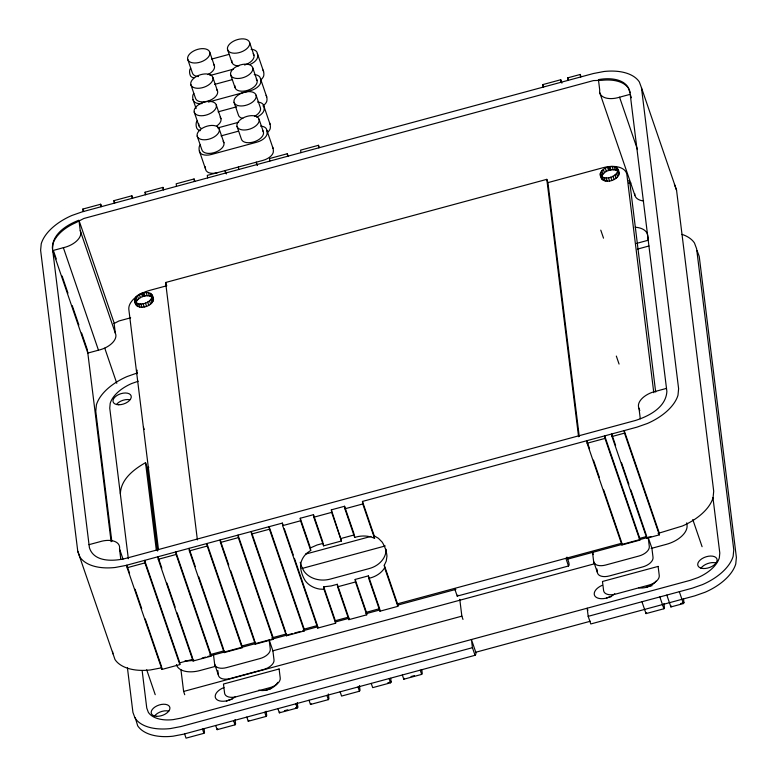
<?xml version="1.0" encoding="UTF-8"?>
<svg xmlns="http://www.w3.org/2000/svg" width="777" height="777" viewBox="0 0 777 777"><rect width="100%" height="100%" fill="white"/><g stroke="black" fill="none" stroke-linecap="round" stroke-linejoin="round"><path stroke-width="1.17" d="M120.377 493.686C120.843 479.224 133.965 469.24 145.532 462.674L147.397 468.123L157.624 551.029M52.525 248.873L53.011 243.774A36.296 20.299 -18.9 0 1 75.884 222.649L83.848 218.483L593.434 80.594L601.884 80.313A36.296 20.299 -18.9 0 1 628.321 88.092L629.992 92.609M134.538 300.039C136.49 291.812 153.555 288.442 153.496 299.689C151.544 307.915 134.489 311.286 134.538 300.039L135.868 304.662M135.654 303.312C137.49 296.746 148.592 292.832 153.283 298.339M134.751 301.389C139.423 307.138 152.613 302.622 152.166 295.066M600.232 173.815C602.476 165.666 619.502 162.548 619.152 173.883C616.909 182.041 599.883 185.159 600.232 173.815L602.194 179.633M617.191 168.065L618.307 171.338C612.781 167.473 601.544 171.173 601.476 178.457M600.359 175.194C604.817 181.226 617.987 176.719 617.909 169.24M77.768 551.281L79.914 557.06A48.562 27.156 -18.9 0 0 115.287 567.472L125.874 565.442L282.362 523.096L282.673 525.631L317.744 628.078L335.635 623.232L324.028 589.335L323.718 586.8L331.119 585.955L337.296 584.285L337.606 586.81L348.854 619.657L366.744 614.821L355.497 581.973L355.176 579.438L368.405 575.864L368.716 578.399L379.943 611.198L397.834 606.351L384.605 567.725L384.294 565.2L386.237 561.111L386.965 556.128A45.697 37.626 -7 0 0 382.158 542.084L378.428 538.306L374.252 535.877L362.461 501.427L636.994 427.136L647.387 423.484A48.562 27.156 -18.9 0 0 677.991 395.221L678.612 388.694L641.462 87.694L639.325 81.915A48.562 27.156 -18.9 0 0 603.943 71.503L593.356 73.533L82.236 211.839L71.843 215.491A48.562 27.156 -18.9 0 0 41.239 243.755L40.618 250.281L77.768 551.281L114.996 659.547A48.562 27.156 -18.9 0 0 150.379 669.959L160.965 667.929M384.605 567.725L384.304 568.366A23.164 19.075 -7 0 1 370.386 577.942L368.716 578.399M184.596 733.915L186.043 738.15L203.933 733.313L204.506 732.429L204.06 728.826M215.695 725.495L217.133 729.671L217.715 728.777M217.133 729.671L235.013 724.834L235.596 723.941L235.072 719.628M246.804 717.074L248.242 721.26L248.825 720.366M248.242 721.26L266.123 716.413L266.705 715.52L266.181 711.256M277.913 708.663L279.341 712.839L279.924 711.946M279.341 712.839L297.232 708.002L297.814 707.109L297.251 702.534M309.023 700.242L310.47 704.477L311.043 703.603M310.47 704.477L328.36 699.64L328.933 698.766L328.341 693.958M340.132 691.821L341.579 696.066L359.46 691.219L360.033 690.345L359.44 685.547M371.231 683.41L372.688 687.645L390.569 682.808L391.142 681.924L390.695 678.321M454.594 588.48L457.206 596.105L457.867 595.104M402.34 674.99L403.787 679.224L404.361 678.35M403.787 679.224L421.678 674.387L422.251 673.513L421.804 669.9M457.206 596.105L568.502 565.996L569.162 564.986L568.881 562.703L566.957 557.109M697.086 250.641L699.232 256.42L736.382 557.42L735.761 563.947A48.562 27.156 -18.9 0 1 705.157 592.21L694.764 595.862L590.792 623.96L588.179 616.336L641.948 601.738L646.017 613.607L646.59 612.723M646.017 613.607L663.898 608.76L664.471 607.886L663.947 603.603M641.948 601.738L666.831 595.075L670.901 606.944L671.474 606.07M670.901 606.944L683.391 603.564L683.964 602.69L683.517 599.086M475.048 655.302L475.98 653.875L475.786 652.243L471.425 639.529L472.435 647.688L475.048 655.302L183.644 734.168L173.057 736.198A48.562 27.156 -18.9 0 1 137.675 725.786L135.237 717.598M324.028 589.335L319.473 589.063A23.164 19.075 -7 0 1 305.322 580.837A45.697 37.626 -7 0 1 300.514 566.792A23.164 19.075 -7 0 1 307.109 552.952L310.722 550.466L310.402 547.931L317.094 544.978L323.271 543.308L323.582 545.833L341.462 540.996L331.352 509.848L344.57 506.264L353.982 533.741M147.397 468.123L148.825 467.268M113.957 323.572L118.939 320.979L130.653 317.803M137.393 372.931L127.001 376.583A48.562 27.156 -18.9 0 0 96.397 404.856L95.775 411.373L111.82 541.404M138.209 381.235L131.614 383.547A33.955 18.988 -18.9 0 0 110.208 403.312L109.751 408.148L128.331 558.712M366.744 614.821L366.423 612.286L379.632 608.663L368.405 575.864M179.652 662.868L192.492 659.391M210.013 654.642L224.019 650.854M241.54 646.105L255.546 642.307M271.892 637.878L285.907 634.081M303.418 629.341L317.434 625.543L294.444 558.391M211.587 59.101L229.089 54.361M209.994 75.505L233.333 69.192M214.705 84.382L232.206 79.642M208.44 102.049L250.456 90.686A11.587 6.478 -18.9 0 0 260.616 82.935A27.943 15.627 -18.9 0 0 259.897 77.146A11.587 6.478 -18.9 0 0 254.225 74.582M218.094 111.849L236.771 106.789M217.667 127.943L238.675 122.251M221.056 135.888L238.568 131.148M83.188 211.587L82.867 209.052L100.68 204.234L101.457 206.517M114.287 203.166L113.976 200.641L131.867 195.794L132.644 198.077M145.396 194.755L145.085 192.22L162.966 187.383L163.753 189.656M194.852 181.235L194.075 178.963L176.194 183.799L176.505 186.334M288.102 156.012L287.315 153.729L269.512 158.547L269.823 161.082M319.26 147.572L318.483 145.299L300.621 150.136L300.932 152.661M543.162 87.111L542.851 84.586L560.741 79.74L561.907 83.158M568.036 80.381L567.725 77.855L580.244 74.466L581.021 76.738M631.371 97.737L630.205 94.318L619.56 97.203A18.085 10.111 -18.9 0 1 599.727 90.103L598.436 79.633C609.421 77.545 626.272 78.331 629.836 91.307L666.87 391.414C666.025 407.43 648.921 416.19 635.382 420.493L125.796 558.391C113.656 561.382 93.93 562.441 89.404 547.678L52.36 247.572C52.846 233.45 67.084 224.728 78.943 220.212L80.235 230.672A18.085 10.111 -18.9 0 1 63.374 247.698L52.729 250.582L87.82 353.069L98.465 350.194A18.085 10.111 -18.9 0 0 115.326 333.158L114.034 322.698L79.72 222.484M197.387 539.879L165.618 282.498L546.804 179.351L547.931 182.624L579.244 436.392M547.931 182.624L603.02 167.715A23.164 12.956 -18.9 0 1 626.884 174.738L653.787 392.715M636.635 243.376L648.28 240.219L647.697 235.528A23.164 12.956 -18.9 0 0 635.168 227.234M637.334 249.145L648.98 245.988M89.025 544.658L99.679 541.783A18.085 10.111 -18.9 0 1 119.512 548.883L123.019 559.129M666.501 388.393L655.856 391.278A18.085 10.111 -18.9 0 0 638.995 408.304L640.287 418.774M310.722 550.466L300.563 520.794L300.243 518.259L313.471 514.685L322.873 542.161M127.137 567.725L144.949 562.898L144.629 560.372L179.536 662.062L179.846 664.597L161.966 669.434L127.137 567.725L126.826 565.19L129.565 573.193M158.246 559.304L176.126 554.467L175.816 551.932L210.645 653.651L210.955 656.177L193.075 661.023L158.246 559.304L157.935 556.769M189.355 550.883L207.236 546.046L206.925 543.511L241.754 645.231L242.065 647.765L224.174 652.602L189.355 550.883L189.044 548.348M220.464 542.472L238.345 537.626L238.034 535.1L272.853 636.81L273.174 639.345L255.283 644.182L220.464 542.472L220.144 539.937L228.759 565.083M251.563 534.052L269.454 529.215L269.143 526.68L303.962 628.399L304.273 630.924L286.392 635.771L251.563 534.052L251.253 531.517L285.683 632.089M282.673 525.631L300.563 520.794M323.582 545.833L313.782 517.22L331.662 512.373L331.352 509.848M374.252 535.877L374.563 538.403L373.922 538.034A23.164 19.075 -7 0 0 356.361 536.965L354.681 537.422L344.891 508.799L362.772 503.962L362.461 501.427M587.121 443.249L605.001 438.413L604.691 435.878L639.52 537.597L639.83 540.122L621.94 544.968L587.121 443.249L586.81 440.714L589.549 448.717M611.994 436.519L624.514 433.129L624.203 430.594L659.022 532.313L659.343 534.848L646.823 538.238L611.994 436.519L611.684 433.984L615.598 445.415M341.152 538.461L354.37 534.887L354.681 537.422M305.478 554.127L370.959 536.412M302.039 568.463L385.237 545.949M337.606 586.81L355.497 581.973M335.635 623.232L335.324 620.706L348.543 617.132L337.296 584.285M397.834 606.351L397.513 603.826L621.843 543.201M639.374 538.461L646.386 536.567M658.07 533.411L682.478 525.98A48.562 27.156 -18.9 0 0 713.082 497.707L713.704 491.181L676.553 190.18L641.462 87.694M202.175 658.032L205.682 657.08M208.022 656.448L269.153 639.908L272.892 650.805L274.019 659.945A11.587 6.478 -18.9 0 1 263.694 669.473L230.303 678.515A11.587 6.478 -18.9 0 1 218.366 674.999L214.637 664.092L213.51 654.962M271.154 639.364L292.201 633.663M294.541 633.032L300.388 631.448M302.729 630.817L317.919 626.709M335.46 621.959L349.495 618.162M365.86 613.733L379.885 609.935M397.426 605.196L455.885 589.374M568.123 559.003L651.136 536.538M215.297 666.394L200.068 670.512A23.164 12.956 -18.9 0 1 176.418 664.597M272.708 650.854L594.92 563.665M651.155 548.445L666.384 544.327A23.164 12.956 -18.9 0 0 687.033 525.252L686.742 522.843M184.741 694.716L183.625 691.443L461.859 616.151L459.78 599.329M472.435 647.688L181.031 726.534L170.445 728.564A48.562 27.156 -18.9 0 1 135.062 718.152L132.925 712.373L127.428 667.832M666.831 595.075L692.152 588.228L702.544 584.576A48.562 27.156 -18.9 0 0 733.148 556.313L733.77 549.786L696.619 248.786L694.473 243.007A48.562 27.156 -18.9 0 0 682.021 234.372M475.786 652.243L590.365 621.241M284.401 710.732L287.752 709.828M295.581 707.711L297.814 707.109M387.791 682.837L391.142 681.924M411.072 676.534L414.423 675.631M680.555 603.612L683.964 602.69M232.061 699.261L231.342 699.368A12.16 6.799 -18.9 0 0 226.379 701.136M628.525 183.081L630.934 183.003M674.417 184.411L676.553 190.18M144.949 562.898L179.846 664.597M619.56 97.203L637.49 149.582M599.795 92.822L634.877 195.309M618.036 170.619L619.152 173.883M615.918 167.181L617.035 170.454M617.55 172.096L618.667 175.369M614.189 166.637L615.306 169.901M616.491 173.592L617.608 176.865M612.111 166.472L613.228 169.736M614.937 174.99L616.054 178.263M609.828 166.696L610.945 169.969M612.975 176.194L614.102 179.468M608.663 166.997L609.79 170.27M607.497 167.298L608.624 170.571M610.761 177.137L611.887 180.41M605.283 168.23L606.41 171.503M608.44 177.739L609.557 181.012M603.331 169.444L604.448 172.717M606.157 177.962L607.274 181.235M601.777 170.843L602.894 174.116M604.079 177.797L605.196 181.07M600.718 172.329L601.835 175.602M602.35 177.253L603.467 180.526M567.725 77.855L568.502 80.128M600.776 230.147L603.515 238.15M692.783 519.531L702.087 546.707M542.851 84.586L543.628 86.859M638.995 408.304L639.782 410.586M616.326 356.07L619.065 364.073M679.321 591.695L683.391 603.564M624.514 433.129L659.343 534.848M621.464 462.558L628.894 484.275M630.856 489.986L646.114 534.557M659.838 596.891L663.898 608.76M605.001 438.413L639.83 540.122M593.463 460.149L599.329 477.292M603.632 489.86L621.241 541.287M593.269 554.584L592.521 552.398L593.647 561.538L597.387 572.435A11.587 6.478 -18.9 0 0 609.314 575.951L642.705 566.919A11.587 6.478 -18.9 0 0 653.03 557.381L651.903 548.241L648.173 537.344L649.3 546.474A11.587 6.478 -18.9 0 1 638.976 556.011L605.584 565.044A11.587 6.478 -18.9 0 1 593.647 561.538M587.898 610.324L587.179 608.206L588.179 616.336M565.889 558.362L568.502 565.996M461.859 616.151L462.985 619.424M257.362 53.448L263.588 71.62M249.602 42.521A11.587 6.478 -18.9 0 1 234.508 53.224A11.587 6.478 -18.9 0 1 231.604 42.366A11.587 6.478 -18.9 0 1 249.602 42.521L253.962 55.245M260.489 78.73L266.705 96.902M252.719 67.803A11.587 6.478 -18.9 0 1 237.626 78.506A11.587 6.478 -18.9 0 1 234.722 67.648A11.587 6.478 -18.9 0 1 252.719 67.803L257.08 80.526M263.879 106.196L270.095 124.369M256.119 95.27A11.587 6.478 -18.9 0 1 241.016 105.973A11.587 6.478 -18.9 0 1 238.121 95.115A11.587 6.478 -18.9 0 1 256.119 95.27L260.47 107.993A11.587 6.478 -18.9 0 1 254.778 116.2M266.841 130.245L273.067 148.417M259.081 119.318A11.587 6.478 -18.9 0 1 243.978 130.012A11.587 6.478 -18.9 0 1 241.084 119.153A11.587 6.478 -18.9 0 1 259.081 119.318L263.432 132.032M227.535 49.543L231.896 62.267M230.662 74.835L235.013 87.548M257.459 165.54L256.293 162.131L256.604 164.656M234.052 102.302L238.403 115.015A11.587 6.478 -18.9 0 0 242.822 118.425M237.014 126.34L241.375 139.064A11.587 6.478 -18.9 0 0 255.507 141.307A11.587 6.478 -18.9 0 0 262.626 130.536M209.78 52.302A11.587 6.478 -18.9 0 1 194.687 63.005A11.587 6.478 -18.9 0 1 191.783 52.146A11.587 6.478 -18.9 0 1 209.78 52.302L214.452 65.938M384.294 565.2L397.513 603.826M420.231 670.153L421.678 674.387M362.772 503.962L374.563 538.403M212.908 77.583A11.587 6.478 -18.9 0 1 197.805 88.287A11.587 6.478 -18.9 0 1 194.91 77.428A11.587 6.478 -18.9 0 1 212.908 77.583L217.57 91.22M216.297 105.06A11.587 6.478 -18.9 0 1 201.194 115.754A11.587 6.478 -18.9 0 1 198.3 104.895A11.587 6.478 -18.9 0 1 216.297 105.06L220.959 118.687M219.26 129.099A11.587 6.478 -18.9 0 1 204.157 139.792A11.587 6.478 -18.9 0 1 201.262 128.933A11.587 6.478 -18.9 0 1 219.26 129.099L223.931 142.725M187.713 59.334L192.385 72.96A11.587 6.478 -18.9 0 0 198.465 76.593M226.35 173.961L225.184 170.542L225.495 173.077M190.841 84.615L195.503 98.242A11.587 6.478 -18.9 0 0 209.635 100.486A11.587 6.478 -18.9 0 0 216.764 89.714M193.007 99.485L196.115 108.576M355.176 579.438L366.423 612.286M389.122 678.564L390.569 682.808M331.662 512.373L341.462 540.996M194.231 112.082L198.893 125.709M197.193 136.121L201.865 149.747A11.587 6.478 -18.9 0 0 215.996 152.001A11.587 6.478 -18.9 0 0 223.116 141.22M199.359 151L205.584 169.172M300.243 518.259L310.402 547.931M323.718 586.8L335.324 620.706M358.012 686.985L359.46 691.219M282.362 523.096L283.139 525.378M284.304 528.787L293.269 554.972M326.903 695.405L328.36 699.64M269.454 529.215L304.273 630.924M145.085 192.22L145.862 194.493M165.618 282.498L166.744 285.771L149.495 290.443A23.164 12.956 -18.9 0 0 139.559 294.6M295.804 703.816L297.232 708.002M238.345 537.626L273.174 639.345M152.379 296.416L153.496 299.689M151.36 293.929L152.477 297.202M151.981 297.892L153.108 301.155M150.019 293.084L151.136 296.358M151.01 299.388L152.127 302.651M148.222 292.599L149.339 295.872M149.514 300.806L150.641 304.069M146.105 292.492L147.222 295.755M113.976 200.641L114.753 202.914M147.62 302.049L148.737 305.312M143.813 292.774L144.93 296.047M142.647 293.104L143.774 296.367M145.425 303.03L146.552 306.303M141.492 293.424L142.609 296.697M143.104 303.681L144.231 306.954M139.306 294.405L140.423 297.678M140.812 303.962L141.929 307.236M137.403 295.648L138.52 298.922M230.711 570.794L254.584 640.51M138.695 303.856L139.811 307.129M135.907 297.067L137.034 300.34M136.907 303.37L138.024 306.643M134.936 298.572L136.053 301.835M135.557 302.525L136.674 305.798M264.695 712.237L266.123 716.413M207.236 546.046L242.065 647.765M82.867 209.052L83.654 211.334M80.235 230.672L115.326 333.158M189.433 549.494L195.299 566.637M198.825 576.923L223.475 648.931M143.454 427.263L144.201 429.438M233.586 720.658L235.013 724.834M176.126 554.467L210.955 656.177M104.769 348.193L116.783 383.294M63.374 247.698L98.465 350.194M53.535 250.981L56.265 258.955M62.111 276.039L67.958 293.123M72.242 305.643L78.875 325.009M81.604 332.974L87.451 350.058M158.323 557.915L161.849 568.201M166.929 583.061L175.146 607.06M177.107 612.771L192.366 657.342M202.476 729.069L203.933 733.313M135.043 589.189L141.696 608.614M145.221 618.9L161.257 665.763M146.698 669.784L155.225 694.687M712.946 497.61L719.793 553.02L719.327 557.847A33.955 18.988 -18.9 0 1 697.931 577.612L690.229 580.322L180.934 718.133L173.096 719.638A33.955 18.988 -18.9 0 1 148.358 712.354L146.766 708.08L142.162 670.736M655.681 392.074L629.962 183.741A23.164 12.956 -18.9 0 0 628.787 180.565M646.503 535.703L646.823 538.238M580.244 74.466L580.555 77.001M621.629 542.433L621.94 544.968M560.741 79.74L561.052 82.275M596.959 569.017L597.387 572.435M546.804 179.351L578.574 436.732M379.739 609.508L379.943 611.198M318.483 145.299L318.793 147.834M344.57 506.264L344.891 508.799M348.65 617.968L348.854 619.657M287.315 153.729L287.636 156.264M313.471 514.685L313.782 517.22M317.54 626.388L317.744 628.078M238.403 166.968L238.714 169.503M286.082 633.236L286.392 635.771M269.153 639.908L270.279 649.038A11.587 6.478 -18.9 0 1 259.955 658.575L226.573 667.608A11.587 6.478 -18.9 0 1 214.637 664.092M207.614 177.914L207.294 175.388L263.034 160.363A11.587 6.478 -18.9 0 0 273.193 152.622A27.943 15.627 -18.9 0 0 272.474 146.824M254.973 641.656L255.283 644.182M194.075 178.963L194.386 181.497M223.863 650.067L224.174 652.602M162.966 187.383L163.287 189.909M217.803 670.434L218.366 674.999M192.754 658.488L193.075 661.023M131.867 195.794L132.177 198.329M180.954 669.813L183.625 691.443M158.498 549.766L128.846 309.508A23.164 12.956 -18.9 0 1 138.578 295.202M145.532 462.674L156.352 550.388M161.655 666.909L161.966 669.434M100.68 204.234L100.991 206.769M119.512 548.883L120.804 559.343M87.607 351.359L111.111 541.724M112.558 651.369L112.859 653.778M300.213 562.315A45.697 37.626 -7 0 0 304.166 571.454A23.164 19.075 -7 0 0 330.274 579.098L369.23 568.56A23.164 19.075 -7 0 0 386.12 549.271M643.628 200.971A18.085 10.111 -18.9 0 1 634.702 193.522M136.859 373.756A23.164 12.956 -18.9 0 1 137.199 370.173M193.997 660.168A23.164 12.956 -18.9 0 1 184.984 660.877M217.521 172.679A11.587 6.478 -18.9 0 1 207.478 172.028L206.167 170.755A27.943 15.627 -18.9 0 1 205.283 166.754M260.577 126.097A11.587 6.478 -18.9 0 1 266.258 128.652A27.943 15.627 -18.9 0 1 266.967 134.45A11.587 6.478 -18.9 0 1 256.818 142.191L211.295 154.506A11.587 6.478 -18.9 0 1 199.951 152.583A27.943 15.627 -18.9 0 1 199.233 146.795A11.587 6.478 -18.9 0 1 200.155 144.92M269.512 122.785A27.943 15.627 -18.9 0 1 270.221 128.574A11.587 6.478 -18.9 0 1 267.706 132.284M256.701 117.152A11.587 6.478 -18.9 0 0 264.005 110.402A27.943 15.627 -18.9 0 0 263.286 104.613A11.587 6.478 -18.9 0 0 257.614 102.059M197.183 120.872A11.587 6.478 -18.9 0 0 196.27 122.747A27.943 15.627 -18.9 0 0 196.979 128.545A11.587 6.478 -18.9 0 0 200.223 130.682M220.153 117.181A11.587 6.478 -18.9 0 1 216.89 125.874M201.214 128.37A11.587 6.478 -18.9 0 1 198.834 123.97M266.123 95.318A27.943 15.627 -18.9 0 1 266.832 101.107A11.587 6.478 -18.9 0 1 262.917 105.944M193.794 93.405A11.587 6.478 -18.9 0 0 192.881 95.28A27.943 15.627 -18.9 0 0 193.59 101.068A11.587 6.478 -18.9 0 0 202.03 103.555M256.274 79.021A11.587 6.478 -18.9 0 1 247.717 90.307A11.587 6.478 -18.9 0 1 234.955 85.81M262.995 70.037A27.943 15.627 -18.9 0 1 263.714 75.825A11.587 6.478 -18.9 0 1 261.198 79.526M250.194 64.394A11.587 6.478 -18.9 0 0 257.488 57.653A27.943 15.627 -18.9 0 0 256.779 51.865A11.587 6.478 -18.9 0 0 251.107 49.301M190.676 68.123A11.587 6.478 -18.9 0 0 189.753 69.998A27.943 15.627 -18.9 0 0 190.472 75.787A11.587 6.478 -18.9 0 0 193.716 77.933M213.636 64.433A11.587 6.478 -18.9 0 1 207.886 74.592M253.147 53.739A11.587 6.478 -18.9 0 1 244.6 65.025M238.86 65.938A11.587 6.478 -18.9 0 1 231.837 60.528M117.016 403.787A9.499 5.313 -18.9 0 1 129.827 399.757M700.922 568.259A10.082 5.633 -18.9 0 1 716.005 562.966M154.293 716.355A9.732 5.439 -18.9 0 1 168.813 711.11M277.719 682.332A12.16 6.799 -18.9 0 1 258.838 690.131M265.889 690.442A12.16 6.799 -18.9 0 1 270.852 688.675M235.149 696.872A12.16 6.799 -18.9 0 1 216.734 699.523A12.16 6.799 -18.9 0 1 223.951 687.558M645.949 587.393A12.16 6.799 -18.9 0 1 652 585.751M655.982 581.157A12.16 6.799 -18.9 0 1 638.568 587.752M614.792 593.764A12.16 6.799 -18.9 0 1 596.231 597.319A12.16 6.799 -18.9 0 1 602.088 585.363M606.439 598.076A12.16 6.799 -18.9 0 1 611.48 596.581M279.108 668.978L223.465 684.032L224.592 693.171A11.587 6.478 -18.9 0 0 236.529 696.687L269.91 687.645A11.587 6.478 -18.9 0 0 280.235 678.117L279.108 668.978M658.119 566.414L602.476 581.478L603.603 590.607A11.587 6.478 -18.9 0 0 615.539 594.123L648.931 585.091A11.587 6.478 -18.9 0 0 659.255 575.553L658.119 566.414M118.745 404.768A9.499 5.313 -18.9 0 0 131.177 396.017A9.499 5.313 -18.9 0 0 116.443 395.843A9.499 5.313 -18.9 0 0 118.745 404.768M703.185 568.511A10.082 5.633 -18.9 0 0 717.103 559.663A10.082 5.633 -18.9 0 0 701.971 558.682A10.082 5.633 -18.9 0 0 703.185 568.511M156.604 716.287A9.732 5.439 -18.9 0 0 169.891 707.653A9.732 5.439 -18.9 0 0 155.167 706.866A9.732 5.439 -18.9 0 0 156.604 716.287"/></g></svg>
